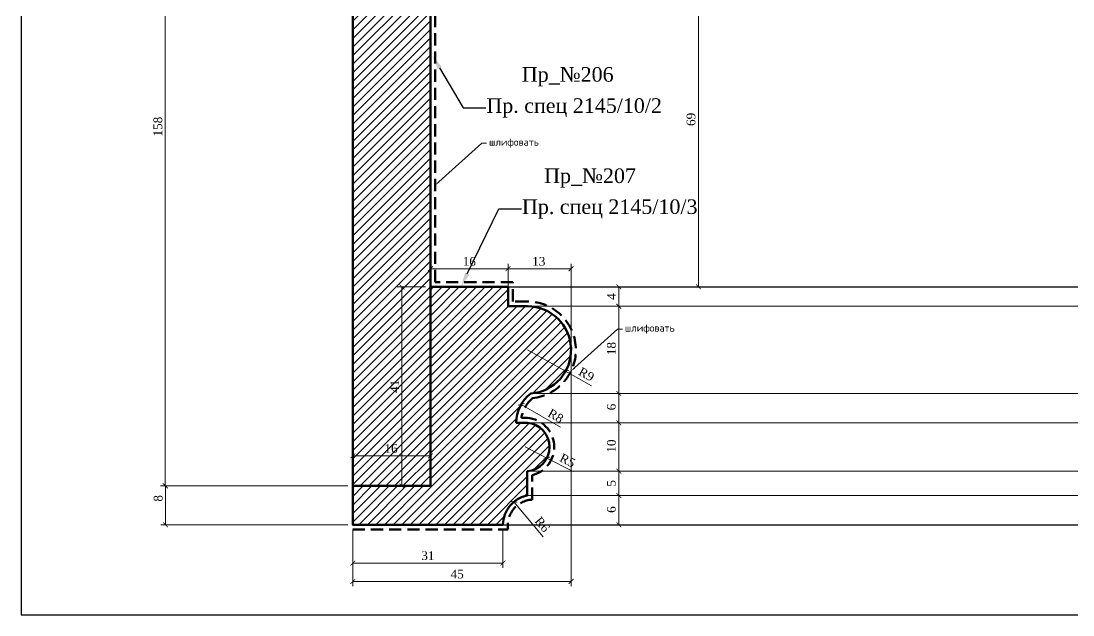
# Model space of a CAD drawing. Header units: millimetres. Extents: x 308746 to 309151, y -94821 to -94551.
# Drawn here: x 308746.2 to 308963.1, y -94821.4 to -94699 of the extents above; entities that cross this region are included whole.
import ezdxf
from ezdxf import colors
from ezdxf.entities.mleader import LeaderData, LeaderLine
from ezdxf.math import Vec2, Vec3

# ---------------------------------------------------------------- set-up
doc = ezdxf.new("R2010")
doc.units = ezdxf.units.MM
doc.header["$MEASUREMENT"] = 0
doc.linetypes.add('HIDDEN', pattern=[0.375, 0.25, -0.125])
doc.layers.add('Outside panel', color=7, linetype='Continuous', lineweight=18, true_color=0x7f5e57)
doc.layers.add('линия 50', color=1, linetype='Continuous', lineweight=140)
doc.layers.add('служебный слой РАЗМЕРЫ', color=7, linetype='Continuous', lineweight=9)
doc.layers.add('размеры в модели', color=7, linetype='Continuous')
doc.styles.add('ELECT', font='times.ttf')
doc.styles.get("Standard").update_dxf_attribs({"font": 'times.ttf'})
doc.styles.add('ЕСКД профили текст', font='isocpeur.ttf')
doc.dimstyles.new('M_1', dxfattribs={"dimtxt": 1.8, "dimasz": 1, "dimexe": 1, "dimexo": 1, "dimgap": 0.6, "dimtad": 1, "dimdec": 0, "dimdsep": 46, "dimtxsty": 'Standard', "dimblk": 'ARCHTICK', "dimcen": -5, "dimclrd": 7, "dimclre": 7, "dimclrt": 7, "dimadec": 0, "dimazin": 0, "dimtfac": 1, "dimtdec": 0, "dimtmove": 0, "dimatfit": 3, "dimfxl": 1, "dimtolj": 1, "dimtzin": 0, "dimlwd": 5, "dimlwe": 5, "dimarcsym": 0})

# ---------------------------------------------------------------- blocks, each defined once
blk = doc.blocks.new('_ArchTick')
at = {"color": 0, "linetype": 'ByBlock', "const_width": 0.15}
blk.add_lwpolyline([(-0.5, -0.5), (0.5, 0.5)], dxfattribs=at)
blk = doc.blocks.new('*D25')
at = {"layer": 'Defpoints', "color": 0, "ltscale": 1000, "transparency": 16777216}
for p in [(308830.5888582696, -94684.80069743666), (308830.5888582696, -94753.80082948276), (308885.8410825332, -94753.80082948276)]:
    blk.add_point(p, dxfattribs=at)
at = {"layer": 'размеры в модели', "color": 7, "lineweight": 5, "ltscale": 1000, "transparency": 16777216}
for p, q in [((308831.5888582696, -94684.80069743666), (308886.8410825332, -94684.80069743666)), ((308885.8410825332, -94684.80069743666), (308885.8410825332, -94753.80082948276)), ((308831.5888582696, -94753.80082948276), (308886.8410825332, -94753.80082948276))]:
    blk.add_line(p, q, dxfattribs=at)
for p, rotation in [((308885.8410825332, -94684.80069743666), 90), ((308885.8410825332, -94753.80082948276), 270)]:
    blk.add_blockref('_ArchTick', p, dxfattribs=dict(at, rotation=rotation))
at = {"layer": 'размеры в модели', "color": 7, "ltscale": 1000, "transparency": 16777216, "insert": (308884.3229138237, -94719.30076345977), "char_height": 1.8, "attachment_point": 5, "rotation": 90}
blk.add_mtext('\\A1;69', dxfattribs=at)
blk = doc.blocks.new('*D23')
at = {"layer": 'Defpoints', "color": 0, "ltscale": 1000, "transparency": 16777216}
for p in [(308859.5868482935, -94750.07078405398), (308846.5887786495, -94757.80082948273), (308859.5868482935, -94766.98333976394)]:
    blk.add_point(p, dxfattribs=at)
at = {"layer": 'размеры в модели', "color": 7, "lineweight": 5, "ltscale": 1000, "transparency": 16777216}
for p, q in [((308846.5887786495, -94756.80082948273), (308846.5887786495, -94749.07078405398)), ((308859.5868482935, -94765.98333976394), (308859.5868482935, -94749.07078405398)), ((308846.5887786495, -94750.07078405398), (308859.5868482935, -94750.07078405398))]:
    blk.add_line(p, q, dxfattribs=at)
at = {"layer": 'размеры в модели', "color": 7, "lineweight": 5, "ltscale": 1000, "transparency": 16777216, "rotation": 180}
blk.add_blockref('_ArchTick', (308846.5887786495, -94750.07078405398), dxfattribs=at)
at = {"layer": 'размеры в модели', "color": 7, "lineweight": 5, "ltscale": 1000, "transparency": 16777216}
blk.add_blockref('_ArchTick', (308859.5868482935, -94750.07078405398), dxfattribs=at)
at = {"layer": 'размеры в модели', "color": 7, "ltscale": 1000, "transparency": 16777216, "insert": (308852.9384390941, -94748.55521087446), "char_height": 1.8, "attachment_point": 5}
blk.add_mtext('\\A1;13', dxfattribs=at)
blk = doc.blocks.new('*D22')
at = {"layer": 'Defpoints', "color": 0, "ltscale": 1000, "transparency": 16777216}
for p in [(308850.5466990367, -94796.76622759498), (308869.4258519938, -94796.76622759498), (308845.5466990396, -94802.80093140666)]:
    blk.add_point(p, dxfattribs=at)
at = {"layer": 'размеры в модели', "color": 7, "lineweight": 5, "ltscale": 1000, "transparency": 16777216}
for p, q in [((308851.5466990367, -94796.76622759498), (308870.4258519938, -94796.76622759498)), ((308869.4258519938, -94802.80093140666), (308869.4258519938, -94796.76622759498)), ((308846.5466990396, -94802.80093140666), (308870.4258519938, -94802.80093140666))]:
    blk.add_line(p, q, dxfattribs=at)
for p, rotation in [((308869.4258519938, -94796.76622759498), 90), ((308869.4258519938, -94802.80093140666), 270)]:
    blk.add_blockref('_ArchTick', p, dxfattribs=dict(at, rotation=rotation))
at = {"layer": 'размеры в модели', "color": 7, "ltscale": 1000, "transparency": 16777216, "insert": (308867.9102788142, -94799.67468883976), "char_height": 1.8, "attachment_point": 5, "rotation": 90}
blk.add_mtext('\\A1;6', dxfattribs=at)
blk = doc.blocks.new('*D21')
at = {"layer": 'Defpoints', "color": 0, "ltscale": 1000, "transparency": 16777216}
for p in [(308848.2825603196, -94781.80082947815), (308869.4258519937, -94781.80082947815), (308850.546699046, -94791.7662275906)]:
    blk.add_point(p, dxfattribs=at)
at = {"layer": 'размеры в модели', "color": 7, "lineweight": 5, "ltscale": 1000, "transparency": 16777216}
for p, q in [((308849.2825603196, -94781.80082947815), (308870.4258519937, -94781.80082947815)), ((308869.4258519937, -94791.7662275906), (308869.4258519937, -94781.80082947815)), ((308851.546699046, -94791.7662275906), (308870.4258519937, -94791.7662275906))]:
    blk.add_line(p, q, dxfattribs=at)
for p, rotation in [((308869.4258519937, -94781.80082947815), 90), ((308869.4258519937, -94791.7662275906), 270)]:
    blk.add_blockref('_ArchTick', p, dxfattribs=dict(at, rotation=rotation))
at = {"layer": 'размеры в модели', "color": 7, "ltscale": 1000, "transparency": 16777216, "insert": (308867.9102788141, -94786.58998701638), "char_height": 1.8, "attachment_point": 5, "rotation": 90}
blk.add_mtext('\\A1;10', dxfattribs=at)
blk = doc.blocks.new('*D20')
at = {"layer": 'Defpoints', "color": 0, "ltscale": 1000, "transparency": 16777216}
for p in [(308851.2825603148, -94775.77404276068), (308869.4258519937, -94775.77404276068), (308848.2825603196, -94781.80082948276)]:
    blk.add_point(p, dxfattribs=at)
at = {"layer": 'размеры в модели', "color": 7, "lineweight": 5, "ltscale": 1000, "transparency": 16777216}
for p, q in [((308852.2825603148, -94775.77404276068), (308870.4258519937, -94775.77404276068)), ((308869.4258519937, -94781.80082948276), (308869.4258519937, -94775.77404276068)), ((308849.2825603196, -94781.80082948276), (308870.4258519937, -94781.80082948276))]:
    blk.add_line(p, q, dxfattribs=at)
for p, rotation in [((308869.4258519937, -94775.77404276068), 90), ((308869.4258519937, -94781.80082948276), 270)]:
    blk.add_blockref('_ArchTick', p, dxfattribs=dict(at, rotation=rotation))
at = {"layer": 'размеры в модели', "color": 7, "ltscale": 1000, "transparency": 16777216, "insert": (308867.9102788141, -94778.5514435321), "char_height": 1.8, "attachment_point": 5, "rotation": 90}
blk.add_mtext('\\A1;6', dxfattribs=at)
blk = doc.blocks.new('*D19')
at = {"layer": 'Defpoints', "color": 0, "ltscale": 1000, "transparency": 16777216}
for p in [(308846.5887786496, -94757.80082948276), (308851.2825603148, -94775.77404276068), (308869.4258519937, -94775.77404276068)]:
    blk.add_point(p, dxfattribs=at)
at = {"layer": 'размеры в модели', "color": 7, "lineweight": 5, "ltscale": 1000, "transparency": 16777216}
for p, q in [((308847.5887786496, -94757.80082948276), (308870.4258519937, -94757.80082948276)), ((308869.4258519937, -94757.80082948276), (308869.4258519937, -94775.77404276068)), ((308852.2825603148, -94775.77404276068), (308870.4258519937, -94775.77404276068))]:
    blk.add_line(p, q, dxfattribs=at)
for p, rotation in [((308869.4258519937, -94757.80082948276), 90), ((308869.4258519937, -94775.77404276068), 270)]:
    blk.add_blockref('_ArchTick', p, dxfattribs=dict(at, rotation=rotation))
at = {"layer": 'размеры в модели', "color": 7, "ltscale": 1000, "transparency": 16777216, "insert": (308867.9102788141, -94766.51028052076), "char_height": 1.8, "attachment_point": 5, "rotation": 90}
blk.add_mtext('\\A1;18', dxfattribs=at)
blk = doc.blocks.new('*D18')
at = {"layer": 'Defpoints', "color": 0, "ltscale": 1000, "transparency": 16777216}
for p in [(308859.5819998657, -94766.45364041404), (308814.5888582694, -94802.80093140663), (308814.5888582694, -94814.48477501317)]:
    blk.add_point(p, dxfattribs=at)
at = {"layer": 'размеры в модели', "color": 7, "lineweight": 5, "ltscale": 1000, "transparency": 16777216}
for p, q in [((308859.5819998657, -94767.45364041404), (308859.5819998657, -94815.48477501317)), ((308814.5888582694, -94803.80093140663), (308814.5888582694, -94815.48477501317)), ((308859.5819998657, -94814.48477501317), (308814.5888582694, -94814.48477501317))]:
    blk.add_line(p, q, dxfattribs=at)
at = {"layer": 'размеры в модели', "color": 7, "lineweight": 5, "ltscale": 1000, "transparency": 16777216, "rotation": 180}
blk.add_blockref('_ArchTick', (308814.5888582694, -94814.48477501317), dxfattribs=at)
at = {"layer": 'размеры в модели', "color": 7, "lineweight": 5, "ltscale": 1000, "transparency": 16777216}
blk.add_blockref('_ArchTick', (308859.5819998657, -94814.48477501317), dxfattribs=at)
at = {"layer": 'размеры в модели', "color": 7, "ltscale": 1000, "transparency": 16777216, "insert": (308836.107623595, -94812.96920183365), "char_height": 1.8, "attachment_point": 5}
blk.add_mtext('\\A1;45', dxfattribs=at)
blk = doc.blocks.new('*D17')
at = {"layer": 'Defpoints', "color": 0, "ltscale": 1000, "transparency": 16777216}
for p in [(308850.5886990392, -94766.8008294827), (308858.4563143667, -94771.17125612698)]:
    blk.add_point(p, dxfattribs=at)
at = {"layer": 'размеры в модели', "color": 7, "lineweight": 5, "ltscale": 1000, "transparency": 16777216}
for p in [(308850.5886990392, -94766.8008294827), (308863.8255537304, -94774.15384561536)]:
    blk.add_line(p, (308858.4563143667, -94771.17125612698), dxfattribs=at)
at = {"layer": 'размеры в модели', "color": 7, "lineweight": 5, "ltscale": 1000, "transparency": 16777216, "rotation": 150.9480157071006}
blk.add_blockref('_ArchTick', (308858.4563143667, -94771.17125612698), dxfattribs=at)
at = {"layer": 'размеры в модели', "color": 7, "ltscale": 1000, "transparency": 16777216, "insert": (308862.7523407493, -94771.82100189736), "char_height": 1.8, "attachment_point": 5, "rotation": 330.94801570710064}
blk.add_mtext('\\A1;R9', dxfattribs=at)
blk = doc.blocks.new('*D16')
at = {"layer": 'Defpoints', "color": 0, "ltscale": 1000, "transparency": 16777216}
for p in [(308849.3077792462, -94778.0011841955), (308855.8362533498, -94781.80082947816)]:
    blk.add_point(p, dxfattribs=at)
at = {"layer": 'размеры в модели', "color": 7, "lineweight": 5, "ltscale": 1000, "transparency": 16777216}
blk.add_line((308857.4275807576, -94782.72699990975), (308849.3077792462, -94778.0011841955), dxfattribs=at)
at = {"layer": 'размеры в модели', "color": 7, "lineweight": 5, "ltscale": 1000, "transparency": 16777216, "rotation": 149.8001139362334}
blk.add_blockref('_ArchTick', (308849.3077792462, -94778.0011841955), dxfattribs=at)
at = {"layer": 'размеры в модели', "color": 7, "ltscale": 1000, "transparency": 16777216, "insert": (308856.4168365772, -94780.3851595842), "char_height": 1.8, "attachment_point": 5, "rotation": 329.8001139362334}
blk.add_mtext('\\A1;R8', dxfattribs=at)
blk = doc.blocks.new('*D15')
at = {"layer": 'Defpoints', "color": 0, "ltscale": 1000, "transparency": 16777216}
for p in [(308850.1311149528, -94786.78352853662), (308854.5812928981, -94789.06298379219)]:
    blk.add_point(p, dxfattribs=at)
at = {"layer": 'размеры в модели', "color": 7, "lineweight": 5, "ltscale": 1000, "transparency": 16777216}
for p in [(308850.1311149528, -94786.78352853662), (308859.9936333244, -94791.83527469411)]:
    blk.add_line(p, (308854.5812928981, -94789.06298379219), dxfattribs=at)
at = {"layer": 'размеры в модели', "color": 7, "lineweight": 5, "ltscale": 1000, "transparency": 16777216, "rotation": 152.8777193116851}
blk.add_blockref('_ArchTick', (308854.5812928981, -94789.06298379219), dxfattribs=at)
at = {"layer": 'размеры в модели', "color": 7, "ltscale": 1000, "transparency": 16777216, "insert": (308858.8684349499, -94789.55610622681), "char_height": 1.8, "attachment_point": 5, "rotation": 332.8777193116851}
blk.add_mtext('\\A1;R5', dxfattribs=at)
blk = doc.blocks.new('*D14')
at = {"layer": 'Defpoints', "color": 0, "ltscale": 1000, "transparency": 16777216}
for p in [(308847.8015967081, -94798.10156640789), (308851.8500256806, -94802.93479185435)]:
    blk.add_point(p, dxfattribs=at)
at = {"layer": 'размеры в модели', "color": 7, "lineweight": 5, "ltscale": 1000, "transparency": 16777216}
blk.add_line((308853.8355424189, -94805.30520518988), (308847.8015967081, -94798.10156640789), dxfattribs=at)
at = {"layer": 'размеры в модели', "color": 7, "lineweight": 5, "ltscale": 1000, "transparency": 16777216, "rotation": 129.9503727388245}
blk.add_blockref('_ArchTick', (308847.8015967081, -94798.10156640789), dxfattribs=at)
at = {"layer": 'размеры в модели', "color": 7, "ltscale": 1000, "transparency": 16777216, "insert": (308853.6637830882, -94802.73989939534), "char_height": 1.8, "attachment_point": 5, "rotation": 309.95037273882446}
blk.add_mtext('\\A1;R6', dxfattribs=at)
blk = doc.blocks.new('*D13')
at = {"layer": 'Defpoints', "color": 0, "ltscale": 1000, "transparency": 16777216}
for p in [(308850.546699046, -94791.76622759055), (308869.4258519956, -94791.76622759055), (308850.5466990367, -94796.766227595)]:
    blk.add_point(p, dxfattribs=at)
at = {"layer": 'размеры в модели', "color": 7, "lineweight": 5, "ltscale": 1000, "transparency": 16777216}
for p, q in [((308851.546699046, -94791.76622759055), (308870.4258519956, -94791.76622759055)), ((308869.4258519956, -94796.766227595), (308869.4258519956, -94791.76622759055)), ((308851.5466990367, -94796.766227595), (308870.4258519956, -94796.766227595))]:
    blk.add_line(p, q, dxfattribs=at)
for p, rotation in [((308869.4258519956, -94791.76622759055), 90), ((308869.4258519956, -94796.766227595), 270)]:
    blk.add_blockref('_ArchTick', p, dxfattribs=dict(at, rotation=rotation))
at = {"layer": 'размеры в модели', "color": 7, "ltscale": 1000, "transparency": 16777216, "insert": (308867.9102788161, -94794.26622759285), "char_height": 1.8, "attachment_point": 5, "rotation": 90}
blk.add_mtext('\\A1;5', dxfattribs=at)
blk = doc.blocks.new('*D12')
at = {"layer": 'Defpoints', "color": 0, "ltscale": 1000, "transparency": 16777216}
for p in [(308846.5887786496, -94753.80082948276), (308846.5887786496, -94757.80082948276), (308869.4175976482, -94757.80082948276)]:
    blk.add_point(p, dxfattribs=at)
at = {"layer": 'размеры в модели', "color": 7, "lineweight": 5, "ltscale": 1000, "transparency": 16777216}
for p, q in [((308847.5887786496, -94753.80082948276), (308870.4175976482, -94753.80082948276)), ((308869.4175976482, -94753.80082948276), (308869.4175976482, -94757.80082948276)), ((308847.5887786496, -94757.80082948276), (308870.4175976482, -94757.80082948276))]:
    blk.add_line(p, q, dxfattribs=at)
for p, rotation in [((308869.4175976482, -94753.80082948276), 90), ((308869.4175976482, -94757.80082948276), 270)]:
    blk.add_blockref('_ArchTick', p, dxfattribs=dict(at, rotation=rotation))
at = {"layer": 'размеры в модели', "color": 7, "ltscale": 1000, "transparency": 16777216, "insert": (308867.9175976482, -94755.80082948283), "char_height": 1.8, "attachment_point": 5, "rotation": 90}
blk.add_mtext('\\A1;4', dxfattribs=at)
blk = doc.blocks.new('*D11')
at = {"layer": 'Defpoints', "color": 0, "ltscale": 1000, "transparency": 16777216}
for p in [(308830.5888582695, -94750.07078405398), (308830.5888582695, -94753.80082948273), (308846.5887786495, -94753.80082948273)]:
    blk.add_point(p, dxfattribs=at)
at = {"layer": 'размеры в модели', "color": 7, "lineweight": 5, "ltscale": 1000, "transparency": 16777216}
for p, q in [((308830.5888582695, -94752.80082948273), (308830.5888582695, -94749.07078405398)), ((308846.5887786495, -94752.80082948273), (308846.5887786495, -94749.07078405398)), ((308846.5887786495, -94750.07078405398), (308830.5888582695, -94750.07078405398))]:
    blk.add_line(p, q, dxfattribs=at)
at = {"layer": 'размеры в модели', "color": 7, "lineweight": 5, "ltscale": 1000, "transparency": 16777216, "rotation": 180}
blk.add_blockref('_ArchTick', (308830.5888582695, -94750.07078405398), dxfattribs=at)
at = {"layer": 'размеры в модели', "color": 7, "lineweight": 5, "ltscale": 1000, "transparency": 16777216}
blk.add_blockref('_ArchTick', (308846.5887786495, -94750.07078405398), dxfattribs=at)
at = {"layer": 'размеры в модели', "color": 7, "ltscale": 1000, "transparency": 16777216, "insert": (308838.6111920701, -94748.55521087446), "char_height": 1.8, "attachment_point": 5}
blk.add_mtext('\\A1;16', dxfattribs=at)
blk = doc.blocks.new('*D10')
at = {"layer": 'Defpoints', "color": 0, "ltscale": 1000, "transparency": 16777216}
for p in [(308814.5888582695, -94802.80093140663), (308845.5466990395, -94802.80093140663), (308845.5466990395, -94810.69463356731)]:
    blk.add_point(p, dxfattribs=at)
at = {"layer": 'размеры в модели', "color": 7, "lineweight": 5, "ltscale": 1000, "transparency": 16777216}
for p, q in [((308814.5888582695, -94803.80093140663), (308814.5888582695, -94811.69463356731)), ((308845.5466990395, -94803.80093140663), (308845.5466990395, -94811.69463356731)), ((308814.5888582695, -94810.69463356731), (308845.5466990395, -94810.69463356731))]:
    blk.add_line(p, q, dxfattribs=at)
at = {"layer": 'размеры в модели', "color": 7, "lineweight": 5, "ltscale": 1000, "transparency": 16777216, "rotation": 180}
blk.add_blockref('_ArchTick', (308814.5888582695, -94810.69463356731), dxfattribs=at)
at = {"layer": 'размеры в модели', "color": 7, "lineweight": 5, "ltscale": 1000, "transparency": 16777216}
blk.add_blockref('_ArchTick', (308845.5466990395, -94810.69463356731), dxfattribs=at)
at = {"layer": 'размеры в модели', "color": 7, "ltscale": 1000, "transparency": 16777216, "insert": (308830.0677786545, -94809.17906038779), "char_height": 1.8, "attachment_point": 5}
blk.add_mtext('\\A1;31', dxfattribs=at)
blk = doc.blocks.new('*D9')
at = {"layer": 'Defpoints', "color": 0, "ltscale": 1000, "transparency": 16777216}
for p in [(308814.5888582695, -94788.61045578004), (308814.5888582695, -94794.80093140663), (308830.5888582695, -94794.80093140663)]:
    blk.add_point(p, dxfattribs=at)
at = {"layer": 'размеры в модели', "color": 7, "lineweight": 5, "ltscale": 1000, "transparency": 16777216}
for p, q in [((308814.5888582695, -94793.80093140663), (308814.5888582695, -94787.61045578004)), ((308830.5888582695, -94788.61045578004), (308814.5888582695, -94788.61045578004)), ((308830.5888582695, -94793.80093140663), (308830.5888582695, -94787.61045578004))]:
    blk.add_line(p, q, dxfattribs=at)
at = {"layer": 'размеры в модели', "color": 7, "lineweight": 5, "ltscale": 1000, "transparency": 16777216, "rotation": 180}
blk.add_blockref('_ArchTick', (308814.5888582695, -94788.61045578004), dxfattribs=at)
at = {"layer": 'размеры в модели', "color": 7, "lineweight": 5, "ltscale": 1000, "transparency": 16777216}
blk.add_blockref('_ArchTick', (308830.5888582695, -94788.61045578004), dxfattribs=at)
at = {"layer": 'размеры в модели', "color": 7, "ltscale": 1000, "transparency": 16777216, "insert": (308822.4769932728, -94787.09488260052), "char_height": 1.8, "attachment_point": 5}
blk.add_mtext('\\A1;16', dxfattribs=at)
blk = doc.blocks.new('*D8')
at = {"layer": 'Defpoints', "color": 0, "ltscale": 1000, "transparency": 16777216}
for p in [(308830.5888582696, -94753.80082948276), (308824.7321672491, -94794.80093140666), (308830.5888582696, -94794.80093140666)]:
    blk.add_point(p, dxfattribs=at)
at = {"layer": 'размеры в модели', "color": 7, "lineweight": 5, "ltscale": 1000, "transparency": 16777216}
for p, q in [((308829.5888582696, -94753.80082948276), (308823.7321672491, -94753.80082948276)), ((308824.7321672491, -94753.80082948276), (308824.7321672491, -94794.80093140666)), ((308829.5888582696, -94794.80093140666), (308823.7321672491, -94794.80093140666))]:
    blk.add_line(p, q, dxfattribs=at)
for p, rotation in [((308824.7321672491, -94753.80082948276), 90), ((308824.7321672491, -94794.80093140666), 270)]:
    blk.add_blockref('_ArchTick', p, dxfattribs=dict(at, rotation=rotation))
at = {"layer": 'размеры в модели', "color": 7, "ltscale": 1000, "transparency": 16777216, "insert": (308823.232167249, -94774.30088044477), "char_height": 1.8, "attachment_point": 5, "rotation": 90}
blk.add_mtext('\\A1;41', dxfattribs=at)
blk = doc.blocks.new('*D7')
at = {"layer": 'Defpoints', "color": 0, "ltscale": 1000, "transparency": 16777216}
for p in [(308814.5888582696, -94794.80093140666), (308775.9836695693, -94802.80093140666), (308814.5888582696, -94802.80093140666)]:
    blk.add_point(p, dxfattribs=at)
at = {"layer": 'размеры в модели', "color": 7, "lineweight": 5, "ltscale": 1000, "transparency": 16777216}
for p, q in [((308813.5888582696, -94794.80093140666), (308774.9836695693, -94794.80093140666)), ((308775.9836695693, -94794.80093140666), (308775.9836695693, -94802.80093140666)), ((308813.5888582696, -94802.80093140666), (308774.9836695693, -94802.80093140666))]:
    blk.add_line(p, q, dxfattribs=at)
for p, rotation in [((308775.9836695693, -94794.80093140666), 90), ((308775.9836695693, -94802.80093140666), 270)]:
    blk.add_blockref('_ArchTick', p, dxfattribs=dict(at, rotation=rotation))
at = {"layer": 'размеры в модели', "color": 7, "ltscale": 1000, "transparency": 16777216, "insert": (308774.4680963897, -94797.36464723654), "char_height": 1.8, "attachment_point": 5, "rotation": 90}
blk.add_mtext('\\A1;8', dxfattribs=at)
blk = doc.blocks.new('*D6')
at = {"layer": 'Defpoints', "color": 0, "ltscale": 1000, "transparency": 16777216}
for p in [(308814.5888582696, -94636.8006974369), (308775.9302972503, -94794.80093140666), (308814.5888582696, -94794.80093140666)]:
    blk.add_point(p, dxfattribs=at)
at = {"layer": 'размеры в модели', "color": 7, "lineweight": 5, "ltscale": 1000, "transparency": 16777216}
for p, q in [((308813.5888582696, -94636.8006974369), (308774.9302972503, -94636.8006974369)), ((308775.9302972503, -94636.8006974369), (308775.9302972503, -94794.80093140666)), ((308813.5888582696, -94794.80093140666), (308774.9302972503, -94794.80093140666))]:
    blk.add_line(p, q, dxfattribs=at)
for p, rotation in [((308775.9302972503, -94636.8006974369), 90), ((308775.9302972503, -94794.80093140666), 270)]:
    blk.add_blockref('_ArchTick', p, dxfattribs=dict(at, rotation=rotation))
at = {"layer": 'размеры в модели', "color": 7, "ltscale": 1000, "transparency": 16777216, "insert": (308774.4147240708, -94720.78916770883), "char_height": 1.8, "attachment_point": 5, "rotation": 90}
blk.add_mtext('\\A1;158', dxfattribs=at)

msp = doc.modelspace()

# ---------------------------------------------------------------- hatches: boundary and pattern name
at = {"layer": 'Outside panel', "ltscale": 1000}
h = msp.add_hatch(dxfattribs=at)
h.set_pattern_fill('ANSI31', color=256, scale=10, angle=-1.272221872585407e-14)
h.set_pattern_definition([(44.99999999999999, (-3691.172885308159, 590.704816317957), (-0.8838834764831842, 0.8838834764831847), [])])
h.paths.add_polyline_path([(308830.5888582694, -94636.80069743688), (308814.5888582694, -94636.80069743688), (308814.5888582694, -94794.80093140663), (308830.5888582694, -94794.80093140663), (308830.5888582694, -94684.80069743663, -0.4142135623730951), (308860.5888582694, -94654.80069743663), (308872.5886990394, -94654.80069743663), (308872.5886990394, -94636.80069743688), (308836.5888582694, -94636.80069743688), (308836.5888582694, -94647.80069743688), (308830.5888582694, -94647.80069743688)])
h = msp.add_hatch(dxfattribs=at)
h.set_pattern_fill('ANSI31', color=256, scale=10, angle=-1.272221872585407e-14)
h.set_pattern_definition([(44.99999999999999, (-409.7194245464052, 1813.821806054024), (-0.8838834764831842, 0.8838834764831847), [])])
edge = h.paths.add_edge_path()
edge.add_arc((308850.1311149528, -94786.78352853663), 5.000000000006146, 274.7677432794099, 445.2322567205902)
edge.add_line((308850.5466990458, -94781.80082948273), (308848.2825603195, -94781.80082948273))
edge.add_arc((308855.8362533498, -94781.80082947812), 7.553693030320574, 127.07380468483461, 180.0000000349899, ccw=False)
edge.add_arc((308850.5886990394, -94766.80082948273), 9.00000000001279, 274.4216456601091, 450)
edge.add_line((308850.5886990394, -94757.80082948273), (308846.5887786495, -94757.80082948273))
edge.add_line((308846.5887786495, -94757.80082948273), (308846.5887786495, -94753.80082948273))
edge.add_line((308846.5887786495, -94753.80082948273), (308830.5888582694, -94753.80082948273))
edge.add_line((308830.5888582694, -94753.80082948273), (308830.5888582694, -94794.80093140663))
edge.add_line((308830.5888582694, -94794.80093140663), (308814.5888582694, -94794.80093140663))
edge.add_line((308814.5888582694, -94794.80093140663), (308814.5888582694, -94802.80093140663))
edge.add_line((308814.5888582694, -94802.80093140663), (308845.5466990395, -94802.80093140663))
edge.add_arc((308851.8500256805, -94802.93479185441), 6.304747842940158, 101.93028994734931, 178.7834223928813, ccw=False)
edge.add_line((308850.5466990365, -94796.76622759498), (308850.5466990458, -94791.76622759053))

# ---------------------------------------------------------------- linework, layer by layer
at = {"color": 7}
msp.add_line((308846.5887786495, -94753.80082948273), (309037.4476195858, -94753.80082948273), dxfattribs=at)
at = {"linetype": 'Continuous', "lineweight": 15}
for p, q in [((308846.5887786495, -94757.80082948273), (309037.4476195858, -94757.80082948273)), ((308851.2825603146, -94775.77404276065), (309042.141401251, -94775.77404276065)), ((308848.2825603195, -94781.80082948273), (309039.1414012558, -94781.80082948273)), ((308850.5466990459, -94791.76622759053), (309041.4055399822, -94791.76622759053)), ((308850.5466990365, -94796.76622759498), (309041.4055399728, -94796.76622759498))]:
    msp.add_line(p, q, dxfattribs=at)
at = {"color": 6, "ltscale": 1000}
msp.add_lwpolyline([(308746.1951021955, -94821.38297993616), (309151.1951021955, -94821.38297993616), (309151.1951021955, -94551.38297993616), (308746.1951021955, -94551.38297993616)], close=True, dxfattribs=at)
at = {"color": 7}
msp.add_lwpolyline([(308845.5466990395, -94802.80093140663), (309036.4055399758, -94802.80093140663, -0.3484968132971874), (309041.4055399728, -94796.76622759498), (309041.4055399821, -94791.76622759053, 0.9200667865858204), (309041.4055399821, -94781.80082948273), (309039.1414012558, -94781.80082948273, -0.2351288803867197), (309042.141401251, -94775.77404276065, 0.9621396079725326), (309041.4475399758, -94757.80082948273), (309037.4476195858, -94757.80082948273), (309037.4476195858, -94753.80082948273), (309021.4476992058, -94753.80082948273), (309021.4476992058, -94684.80069743663, -0.414213562373095), (309051.4476992058, -94654.80069743663), (309063.4475399758, -94654.80069743663), (309063.4475399752, -94648.25896773304)], format="xyb", dxfattribs=at)
at = {"layer": 'линия 50', "color": 7}
msp.add_lwpolyline([(308872.588699038, -94636.80069743688), (308836.5888582694, -94636.80069743688), (308836.5888582694, -94647.80069743688), (308830.5888582694, -94647.80069743688), (308830.5888582694, -94636.80069743688), (308814.5888582694, -94636.80069743688), (308814.5888582694, -94794.80093140663), (308830.5888582694, -94794.80093140663), (308830.5888582694, -94684.80069743663, -0.414213562373095), (308860.5888582694, -94654.80069743663), (308872.5886990394, -94654.80069743663), (308872.5886990394, -94636.80069743663)], format="xyb", dxfattribs=at)
at = {"layer": 'линия 50', "color": 1, "linetype": 'HIDDEN', "ltscale": 10, "true_color": 0xff0909}
msp.add_lwpolyline([(308814.5888582695, -94803.80093140663), (308846.6047076955, -94803.80093140663, -0.4458517355515973), (308851.5349412103, -94797.63872325367), (308851.5349412197, -94792.61414785883, 0.8540911410353947), (308850.5746724372, -94780.80082948273), (308849.3475446728, -94780.80082948273, -0.1841886506207358), (308851.6577634022, -94776.74224906947, 0.9472678734998685), (308850.5769412149, -94756.80082948273), (308847.5770208249, -94756.80082948273), (308847.5770208249, -94752.80082948273), (308831.5771004449, -94752.80082948273), (308831.5771004449, -94684.80069743663, -0.4142135623730951), (308860.5771004449, -94655.80069743663), (308873.5769412149, -94655.80069743663), (308873.5769412144, -94640.20380824954)], format="xyb", dxfattribs=at)
at = {"layer": 'линия 50', "color": 7}
msp.add_lwpolyline([(308850.5466990458, -94791.76622759053, 0.9200667865862789), (308850.5466990458, -94781.80082948273), (308848.2825603195, -94781.80082948273, -0.2351288803867197), (308851.2825603146, -94775.77404276065, 0.9621396079725326), (308850.5886990394, -94757.80082948273), (308846.5887786495, -94757.80082948273), (308846.5887786495, -94753.80082948273), (308830.5888582694, -94753.80082948273), (308830.5888582694, -94794.80093140663), (308814.5888582694, -94794.80093140663), (308814.5888582694, -94802.80093140663), (308845.5466990395, -94802.80093140663, -0.3484968132971874), (308850.5466990365, -94796.76622759498)], format="xyb", close=True, dxfattribs=at)

# ---------------------------------------------------------------- texts
at = {"color": 5, "ltscale": 1000, "style": 'ELECT'}
for s, p in [('Пр_№206', (308849.438956994, -94711.52635186515, 6217.217037314183)), ('Пр_№207', (308854.0413700227, -94732.40747611393, 6217.217037314183))]:
    msp.add_text(s, height=3, dxfattribs=at).set_placement(p)

# ---------------------------------------------------------------- dimensions: what is measured, and where the dimension line sits
at = {"layer": 'размеры в модели', "color": 5, "ltscale": 1000}
for base, p1, p2, picture, middle in [((308775.9302972503, -94794.80093140666), (308814.5888582694, -94636.80069743688), (308814.5888582694, -94794.80093140663), '*D6', (308775.9302972503, -94720.78916770883)), ((308869.4258519937, -94775.77404276068), (308846.5887786495, -94757.80082948273), (308851.2825603147, -94775.77404276065), '*D19', (308869.4258519936, -94766.51028052076)), ((308869.4258519937, -94775.77404276068), (308848.2825603195, -94781.80082948273), (308851.2825603147, -94775.77404276065), '*D20', (308869.4258519936, -94778.5514435321)), ((308869.4258519937, -94781.80082947815), (308850.5466990459, -94791.76622759057), (308848.2825603195, -94781.80082947812), '*D21', (308869.4258519936, -94786.58998701638)), ((308775.9836695693, -94802.80093140666), (308814.5888582694, -94794.80093140663), (308814.5888582694, -94802.80093140663), '*D7', (308775.9836695692, -94797.36464723654)), ((308869.4258519938, -94796.76622759498), (308845.5466990395, -94802.80093140663), (308850.5466990366, -94796.76622759496), '*D22', (308869.4258519937, -94799.67468883976))]:
    dim = msp.add_linear_dim(base=base, p1=p1, p2=p2, angle=90, dimstyle='M_1', dxfattribs=at)
    dim.commit()
    dim.dimension.update_dxf_attribs({"geometry": picture, "text_midpoint": middle, "dimtype": 128})
at = {"layer": 'размеры в модели', "color": 0, "ltscale": 1000}
dim = msp.add_linear_dim(base=(308885.8410825332, -94753.80082948276), p1=(308830.5888582694, -94684.80069743663), p2=(308830.5888582695, -94753.80082948273), angle=90, dimstyle='M_1', dxfattribs=at)
dim.commit()
dim.dimension.update_dxf_attribs({"geometry": '*D25', "text_midpoint": (308884.3229138237, -94719.30076345977)})
at = {"layer": 'размеры в модели', "color": 5, "ltscale": 1000}
for base, p1, p2, picture, middle in [((308830.5888582695, -94750.07078405398), (308846.5887786495, -94753.80082948273), (308830.5888582695, -94753.80082948273), '*D11', (308838.6111920701, -94750.07078405398)), ((308859.5868482935, -94750.07078405398), (308846.5887786495, -94757.80082948273), (308859.5868482935, -94766.98333976394), '*D23', (308852.9384390941, -94750.07078405398)), ((308814.5888582694, -94814.48477501317), (308859.5819998657, -94766.45364041404), (308814.5888582694, -94802.80093140663), '*D18', (308836.107623595, -94814.48477501317)), ((308814.5888582695, -94788.61045578004), (308830.5888582695, -94794.80093140663), (308814.5888582695, -94794.80093140663), '*D9', (308822.4769932728, -94788.61045578004)), ((308845.5466990395, -94810.69463356731), (308814.5888582695, -94802.80093140663), (308845.5466990395, -94802.80093140663), '*D10', (308830.0677786545, -94810.69463356731))]:
    dim = msp.add_linear_dim(base=base, p1=p1, p2=p2, dimstyle='M_1', dxfattribs=at)
    dim.commit()
    dim.dimension.update_dxf_attribs({"geometry": picture, "text_midpoint": middle, "dimtype": 128})
for base, p1, p2, picture, middle in [((308824.7321672491, -94794.80093140666), (308830.5888582695, -94753.80082948273), (308830.5888582695, -94794.80093140663), '*D8', (308823.232167249, -94774.30088044477)), ((308869.4175976482, -94757.80082948276), (308846.5887786495, -94753.80082948273), (308846.5887786495, -94757.80082948273), '*D12', (308867.9175976482, -94755.80082948283)), ((308869.4258519956, -94791.76622759055), (308850.5466990366, -94796.76622759497), (308850.5466990459, -94791.76622759052), '*D13', (308867.9102788161, -94794.26622759285))]:
    dim = msp.add_linear_dim(base=base, p1=p1, p2=p2, angle=90, dimstyle='M_1', dxfattribs=at)
    dim.commit()
    dim.dimension.update_dxf_attribs({"geometry": picture, "text_midpoint": middle})
for center, mpoint, picture, middle in [((308850.5886990392, -94766.8008294827), (308858.4563143667, -94771.17125612698), '*D17', (308862.7523407493, -94771.82100189736)), ((308850.1311149528, -94786.78352853662), (308854.5812928981, -94789.06298379219), '*D15', (308858.8684349499, -94789.55610622681))]:
    dim = msp.add_radius_dim(center=center, mpoint=mpoint, dimstyle='M_1', dxfattribs=at)
    dim.commit()
    dim.dimension.update_dxf_attribs({"geometry": picture, "text_midpoint": middle})
for center, mpoint, picture, middle in [((308855.8362533498, -94781.80082947816), (308849.3077792462, -94778.0011841955), '*D16', (308855.6544756421, -94781.69503280979)), ((308851.8500256806, -94802.93479185435), (308847.8015967081, -94798.10156640789), '*D14', (308852.5019433065, -94803.71308508379))]:
    dim = msp.add_radius_dim(center=center, mpoint=mpoint, dimstyle='M_1', dxfattribs=at)
    dim.commit()
    dim.dimension.update_dxf_attribs({"geometry": picture, "text_midpoint": middle, "dimtype": 132})

# ---------------------------------------------------------------- leaders
at = {"layer": 'размеры в модели', "color": 7, "ltscale": 1000}
ml = msp.add_multileader_mtext('Standard', dxfattribs=at)
ml.set_content('\\A1;Пр. спец 2145/10/2 ', color=7)
ml.set_leader_properties()
ml.build(insert=Vec2(0, 0))
ml.multileader.update_dxf_attribs({"text_right_attachment_type": 6, "dogleg_length": 0.36, "arrow_head_size": 3})
ctx = ml.context
ctx.base_point, ctx.char_height, ctx.arrow_head_size, ctx.landing_gap_size, ctx.plane_origin = Vec3(308842.045967704, -94716.92422661043), 3, 3, 0.09, Vec3(308804.8618875842, -94738.86107266483)
ctx.right_attachment = 6
notes = []
notes.append((ctx, [(1, (1, 1, 0), (308837.36988334, -94716.92422661043), (1, 0), 4.676084364079871, [(0, [(308830.9545421427, -94706.08023042227)], 0, [])])]))
ctx.mtext.insert, ctx.mtext.flow_direction = Vec3(308842.1359677041, -94714.9505423999), 5
ml = msp.add_multileader_mtext('Standard', dxfattribs=at)
ml.set_content('\\A1;Пр. спец 2145/10/3 ', color=7)
ml.set_leader_properties()
ml.build(insert=Vec2(0, 0))
ml.multileader.update_dxf_attribs({"text_right_attachment_type": 6, "dogleg_length": 0.36, "arrow_head_size": 3})
ctx = ml.context
ctx.base_point, ctx.char_height, ctx.arrow_head_size, ctx.landing_gap_size, ctx.plane_origin = Vec3(308849.3820988701, -94737.75199972189), 3, 3, 0.09, Vec3(308812.1980187503, -94759.6888457763)
ctx.right_attachment = 6
notes.append((ctx, [(1, (1, 1, 0), (308844.7060145061, -94737.75199972189), (1, 0), 4.676084364079871, [(0, [(308836.8537307626, -94753.80082948273)], 0, [])])]))
ctx.mtext.insert, ctx.mtext.flow_direction = Vec3(308849.4720988701, -94735.77831551137), 5
at = {"layer": 'служебный слой РАЗМЕРЫ'}
ml = msp.add_multileader_mtext('Standard', dxfattribs=at)
ml.set_content('\\A1;шлифовать', color=256, style='ЕСКД профили текст')
ml.set_leader_properties(color=256, linetype='ByLayer', lineweight=-1)
ml.build(insert=Vec2(0, 0))
ml.multileader.update_dxf_attribs({"dogleg_length": 1, "arrow_head_size": 1})
ctx = ml.context
ctx.base_point, ctx.char_height, ctx.arrow_head_size, ctx.landing_gap_size, ctx.plane_origin = Vec3(308842.177426644, -94724.19801951715), 1.5, 1, 0.5, Vec3(308855.6527682543, -94698.02938722335)
notes.append((ctx, [(1, (1, 1, 0), (308841.177426644, -94724.19801951715), (1, 0), 1, [(0, [(308831.5771004449, -94732.86082815654)], 0, [])])]))
ctx.mtext.insert, ctx.mtext.flow_direction = Vec3(308842.677426644, -94723.22301951714), 5
ml = msp.add_multileader_mtext('Standard', dxfattribs=at)
ml.set_content('\\A1;шлифовать', color=256, style='ЕСКД профили текст')
ml.set_leader_properties(color=256, linetype='ByLayer', lineweight=-1)
ml.build(insert=Vec2(0, 0))
ml.multileader.update_dxf_attribs({"dogleg_length": 1, "arrow_head_size": 1})
ctx = ml.context
ctx.base_point, ctx.char_height, ctx.arrow_head_size, ctx.landing_gap_size, ctx.plane_origin = Vec3(308870.1823260648, -94762.48645949358), 1.5, 1, 0.5, Vec3(308883.6576676751, -94736.31782719977)
notes.append((ctx, [(1, (1, 1, 0), (308869.1823260648, -94762.48645949358), (1, 0), 1, [(0, [(308859.5819998657, -94771.14926813297)], 0, [])])]))
ctx.mtext.insert, ctx.mtext.flow_direction = Vec3(308870.6823260648, -94761.51145949357), 5
for ctx, leaders in notes:
    for number, flags, end, landing, length, lines in leaders:
        leader = LeaderData()
        leader.index, (leader.has_last_leader_line, leader.has_dogleg_vector, leader.attachment_direction) = number, flags
        leader.last_leader_point, leader.dogleg_vector, leader.dogleg_length = Vec3(end), Vec3(landing), length
        for number, points, colour, breaks in lines:
            line = LeaderLine()
            line.index, line.vertices, line.color, line.breaks = number, Vec3.list(points), colors.encode_raw_color(colour), breaks
            leader.lines.append(line)
        ctx.leaders.append(leader)

doc.saveas('drawing.dxf')
